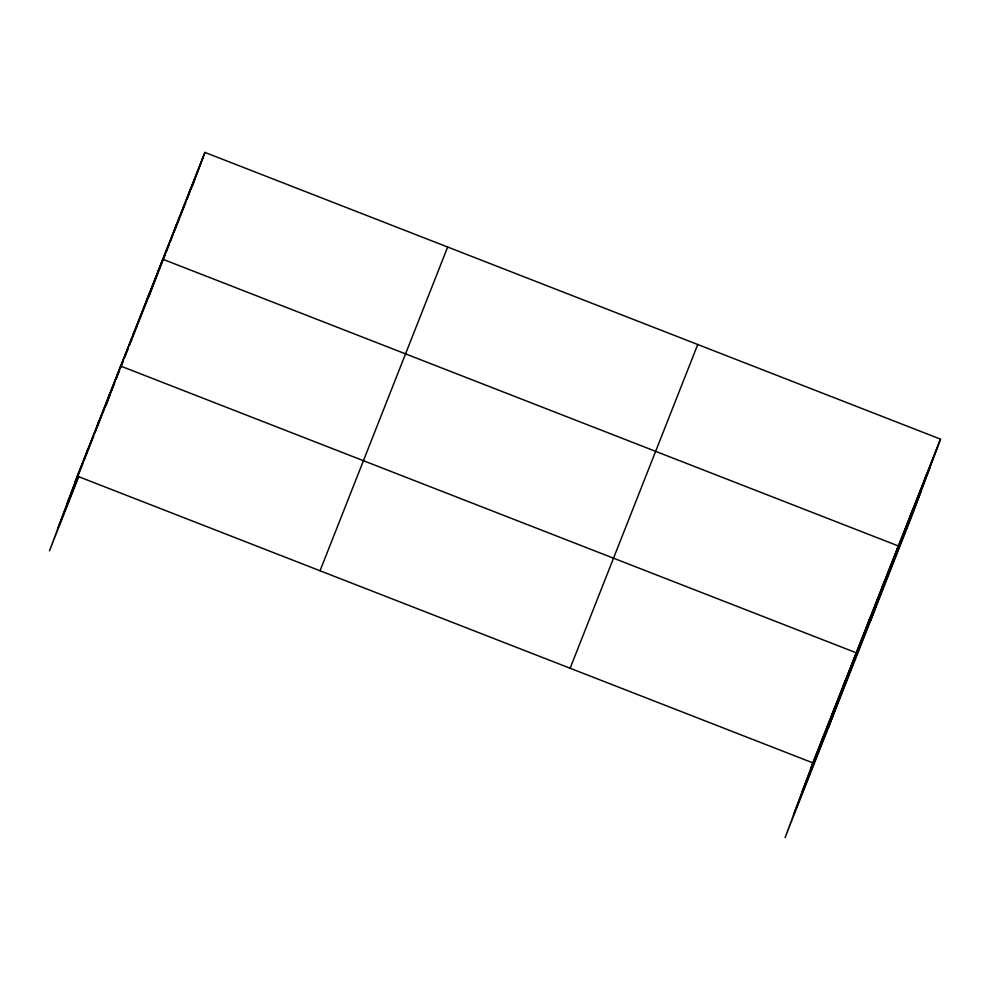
<?xml version="1.0" encoding="UTF-8"?>
<svg xmlns="http://www.w3.org/2000/svg" width="990" height="990" viewBox="0 0 990 990"><rect width="100%" height="100%" fill="white"/><g stroke="black" fill="none" stroke-linecap="round" stroke-linejoin="round"><path stroke-width="1.49" d="M940.5 439.139L812.864 762.869L785.082 837.59L912.718 513.86L940.5 439.139L204.918 152.411L77.282 476.141L49.5 550.861L78.792 476.561M85.895 454.657L88.135 448.631M96.748 427.136L98.988 421.109M107.588 399.614L109.828 393.599M106.153 405.145L120.681 366.077L856.263 652.806L828.482 727.526M134.714 330.462L132.474 336.489L202.678 158.437M146.52 300.873L148.76 294.859M148.748 297.012L162.793 259.244L898.388 545.973L870.594 620.693M174.599 229.655L176.839 223.629M188.632 194.04L190.872 188.026M192.803 184.994L193.768 182.395M194.25 181.096L204.918 152.411M821.477 741.386L823.717 735.36M832.33 713.864L834.57 707.838M843.171 686.342L845.41 680.328M868.069 623.217L870.309 617.191M882.102 587.602L884.342 581.588M910.181 516.384L912.421 510.357M924.215 480.769L926.467 474.755M75.042 482.167L131.917 337.912M66.615 504.838L82.888 463.568M83.977 460.808L87.776 451.18M88.308 449.807L93.741 436.046M94.817 433.298L110.014 394.762M111.697 390.493L114.506 383.378M116.746 377.673L119.555 370.557M120.681 367.698L123.49 360.583M124.616 357.736L127.982 349.185M129.665 344.916L138.093 323.544M138.65 322.121L165.602 253.749M166.172 252.326L168.981 245.198M170.094 242.352L172.904 235.224M174.03 232.378L179.648 218.134M180.205 216.711L185.823 202.467M186.949 199.621L189.758 192.493M190.872 189.647L193.681 182.531M57.927 528.19L78 477.291M320.03 570.772L447.666 247.03M570.129 668.25L697.752 344.52M810.624 768.896L938.26 445.166M802.197 791.567L929.833 467.825M793.51 814.918L921.146 491.189M77.282 476.141L812.864 762.869"/></g></svg>
